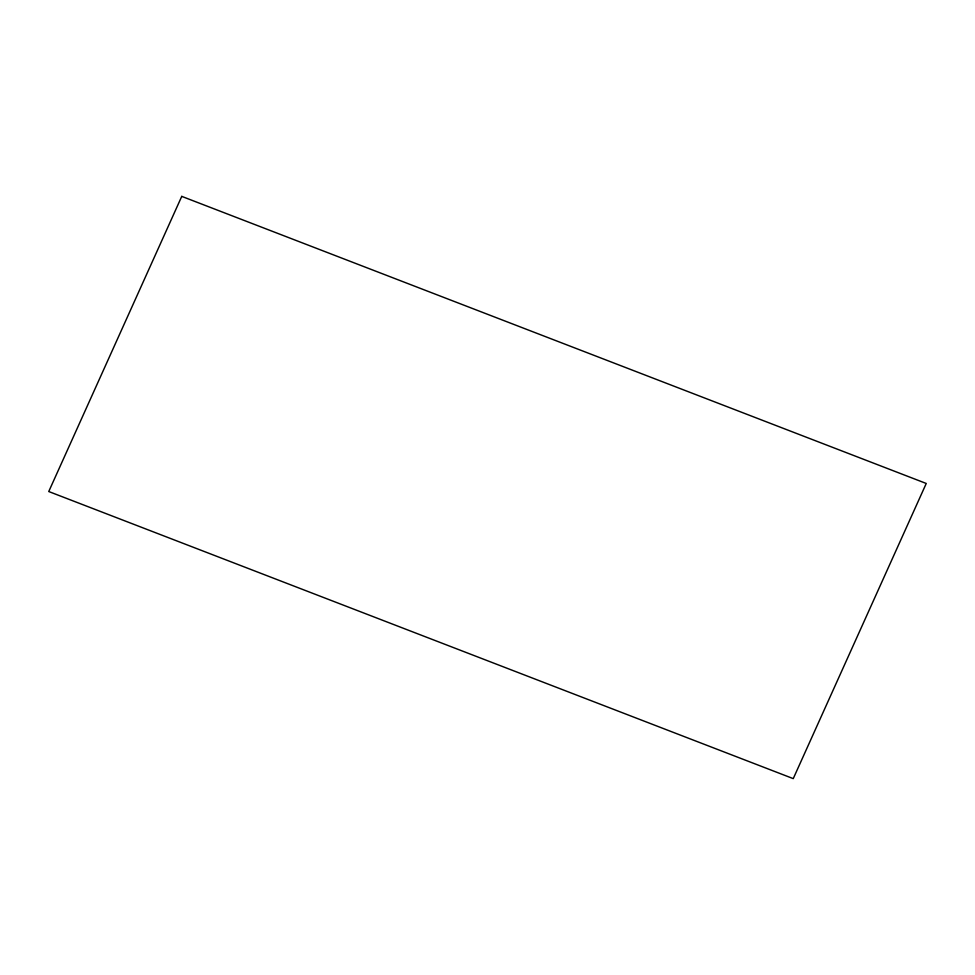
<?xml version="1.0" encoding="UTF-8"?>
<svg xmlns="http://www.w3.org/2000/svg" width="975" height="975" viewBox="0 0 975 975"><rect width="100%" height="100%" fill="white"/><g stroke="black" fill="none" stroke-linecap="round" stroke-linejoin="round"><path stroke-width="1.46" d="M181.752 196.377L48.75 491.534L793.248 778.623L926.25 483.466L181.752 196.377"/></g></svg>
